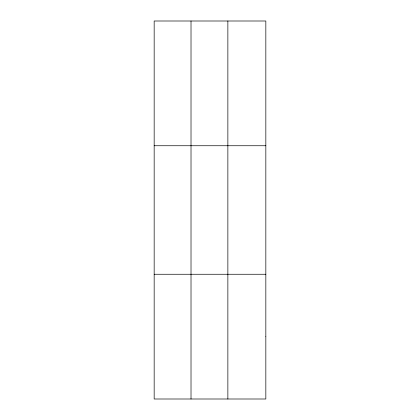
<?xml version="1.0" encoding="UTF-8"?>
<svg xmlns="http://www.w3.org/2000/svg" width="420" height="420" viewBox="0 0 420 420"><rect width="100%" height="100%" fill="white"/><g stroke="black" fill="none" stroke-linecap="round" stroke-linejoin="round"><path stroke-width="0.63" d="M191.016 21L191.016 399M227.866 21L227.866 399M154.166 145.74L265.834 145.74M154.166 274.26L265.834 274.26M265.834 336.63L265.834 399L154.166 399L154.166 21L265.834 21L265.834 336.63"/></g></svg>
